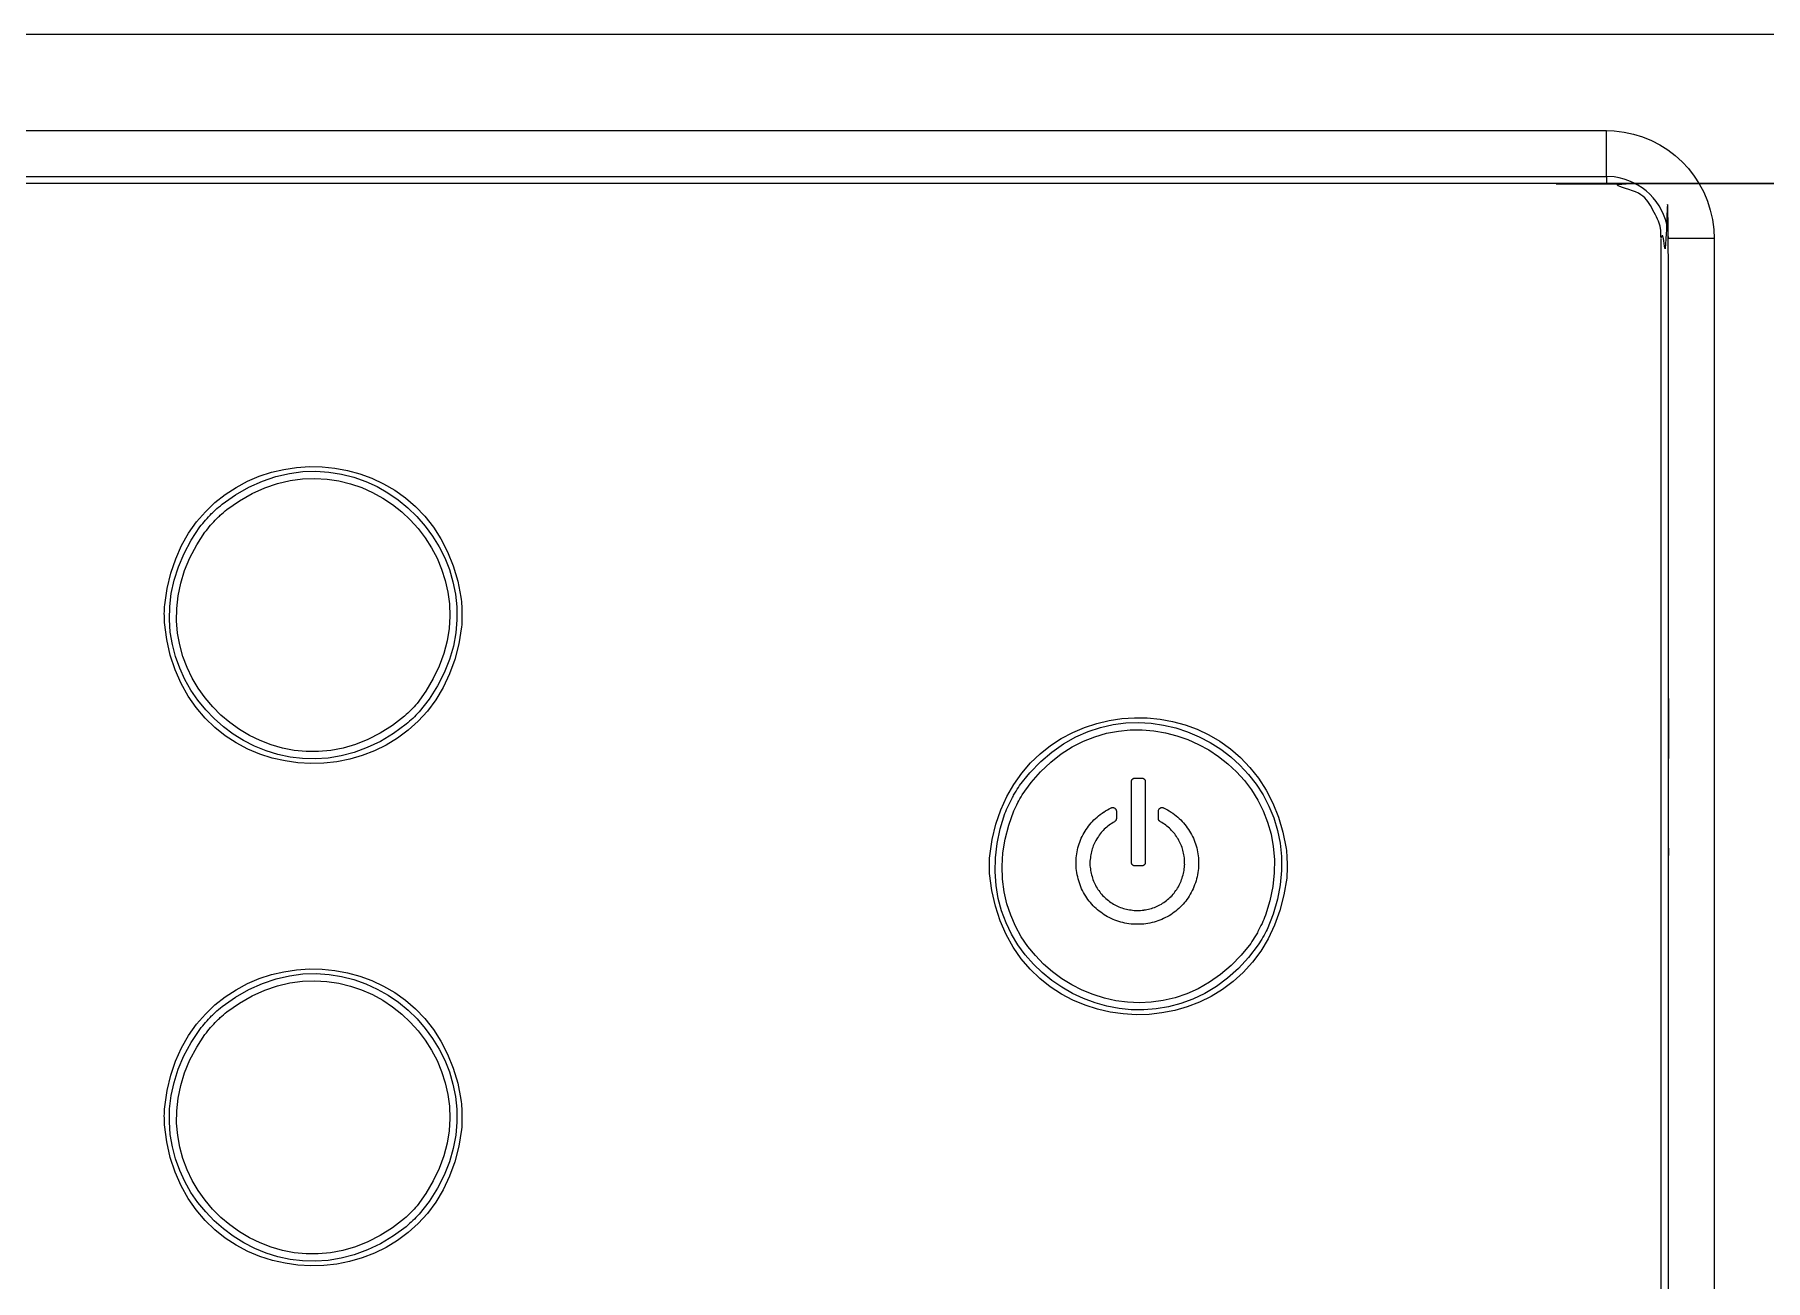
# Model space of a CAD drawing. Header units: millimetres. Extents: x -12727 to 3737, y -1743 to 2772.
# Drawn here: x 517.41 to 565.65, y 822.24 to 856.96 of the extents above; entities that cross this region are included whole.
import ezdxf

# ---------------------------------------------------------------- set-up
doc = ezdxf.new("R2010")
doc.units = ezdxf.units.MM
doc.layers.get('0').update_dxf_attribs({"lineweight": 5})
doc.layers.add('-0', color=7, linetype='Continuous', lineweight=5)

# ---------------------------------------------------------------- blocks, each defined once
blk = doc.blocks.new('ЦМО ГКО-О-2')
at = {"layer": '-0', "color": 253, "lineweight": 15}
blk.add_line((482.5, 0), (0, 0), dxfattribs=at)
blk = doc.blocks.new('SENHEIZERew_300_G4-Base')
at = {"layer": '-0', "color": 253, "lineweight": 15, "transparency": 33554687}
for points in [[(2.300483098449774, -1.071851175627273), (2.085194211612759, -1.065192756447573, -0.3692694504821999), (-0.6913665866658221, 1.6758564728691), (-0.7017241276133035, 1.92665692866882), (-0.701804142796064, 36.92579132148779), (-0.691446601849492, 37.14108020832481, -0.3694719067729225), (2.04960262746728, 39.91764100660339), (2.300403083267028, 39.92799854755089), (208.4007472216822, 39.92814629567607), (208.616036108519, 39.92074805214122, -0.3689115042471821), (211.3888977850308, 37.17673952541281), (211.3992553259783, 36.92593906961304), (211.3991809100521, 1.926582512742641), (211.3925224908628, 1.711293625906421, -0.3688088668879619), (208.6514732615557, -1.061568050606013), (208.400672805756, -1.071925591553509), (2.300327944856136, -1.071626482879367), (2.053152285207773, -1.061047861607506), (1.898528995349295, -1.046991198890282, -0.2778401878011816), (-0.5147780454144595, 0.8891291339326699), (-0.5924596025205773, 1.125872927018008), (-0.5850613589866498, 1.125872927018008)], [(211.3988879424982, 36.92593906961304), (210.1256502303112, 36.92593906961304), (210.1078944458298, 37.17673952541281, 0.3372872924976322), (208.611969603272, 38.63715279900782), (208.400672805756, 38.6509164941682), (208.400672805756, 39.92785332812207)], [(2.300403083267028, -1.07155820807327), (2.300481563169754, 0.201386536559653), (2.088891798100477, 0.2154431992797186, -0.3377878192815485), (0.5929669555419537, 1.679555594635985), (0.575211171060559, 1.92665692866882), (0.5751326911578332, 36.92564610205903), (0.5891893538722712, 37.14093498889594, -0.3369409918664591), (2.04960262746728, 38.63316070968682), (2.300403083267028, 38.6509164941682), (208.400672805756, 38.65085002557396), (208.400672805756, 38.45331692321838)]]:
    blk.add_lwpolyline(points, format="xyb", dxfattribs=at)
for points in [[(210.1255837617169, 1.92665692866882), (209.9280506593614, 1.92665692866882), (209.9280506593614, 36.92552687474063)], [(195.1607790673989, 21.79868946585628), (195.1644781891659, 21.80904700680378)], [(195.1607790673989, 21.79160008454022), (195.1607790673989, 21.79899832807416)], [(195.1607790673989, 21.78116921139372), (195.1607790673989, 21.79152675234116)], [(195.1607790673989, 19.53749291309521), (195.1607790673989, 21.78138017693192)], [(195.1643914909995, 21.81643549679399), (195.1680906127664, 21.82309391597454)], [(195.1643914909995, 21.80934611547792), (195.1643914909995, 21.81674435901186)], [(195.167868448715, 21.82347972281502), (195.171567570482, 21.83087796634896)], [(195.171503449963, 21.83047879354109), (195.17520257173, 21.83787703707503)], [(195.174912674736, 21.83761333015212), (195.178611796503, 21.84427174933273)], [(195.1785250983366, 21.84465755617316), (195.1822242201035, 21.8520557997071)], [(195.1820020560521, 21.85174693748928), (195.1894002995861, 21.85544605925617)], [(195.1890462820731, 21.8552238952048), (195.1964445256071, 21.86188231438535)], [(195.1961356633893, 21.8622681212259), (195.1998347851562, 21.86596724299284)], [(195.1995448881623, 21.86569992364645), (195.2069431316962, 21.86939904541339)], [(195.2067923130109, 21.86935750254202), (195.2141905565448, 21.8730566243089)], [(195.2136784954994, 21.87274414966748), (195.2210767390333, 21.87644327143437)], [(195.220790454463, 21.87635657326797), (195.2281886979969, 21.88005569503491)], [(195.2277895251891, 21.87978837568852), (195.2381470661365, 21.87978837568852)], [(195.2384461748106, 21.87978837568852), (195.2451045939912, 21.88348749745541)], [(195.2454904008317, 21.88349110987912), (195.2528886443656, 21.88349110987912)], [(195.2525797821478, 21.88349110987912), (195.2629373230952, 21.88349110987912)], [(195.2631009658843, 21.88349110987912), (195.4428782837585, 21.88349110987912)], [(195.4430899717815, 21.88349110987912), (195.4504882153154, 21.88349110987912)], [(195.4500438872125, 21.88349110987912), (195.46040142816, 21.88349110987912)], [(195.4607005368342, 21.88349110987912), (195.4673589560147, 21.87979198811217)], [(195.4677447628553, 21.87978837568852), (195.4751430063891, 21.87978837568852)], [(195.4747438335813, 21.87978837568852), (195.4821420771152, 21.87608925392158)], [(195.4819235254874, 21.87635657326797), (195.4893217690213, 21.87265745150103)], [(195.4889677515084, 21.87274414966748), (195.4963659950423, 21.86904502790054)], [(195.495989399882, 21.86935750254202), (195.5026478190625, 21.86565838077507)], [(195.5031013588456, 21.86569992364645), (195.5104996023795, 21.8620008018795)], [(195.5101230072191, 21.8622681212259), (195.5138221289861, 21.85486987769195)], [(195.5135999649347, 21.8552238952048), (195.5209982084685, 21.85152477343786)], [(195.5206216133082, 21.85174693748928), (195.5243207350752, 21.84434869395534)], [(195.5242566145562, 21.84465755617316), (195.5316548580901, 21.83725931263922)], [(195.5313685735198, 21.83761333015212), (195.5350676952868, 21.83021508661818)], [(195.5347552206454, 21.83047879354109), (195.5384543424123, 21.82308055000715)], [(195.5382321783608, 21.82347972281502), (195.5419313001278, 21.81608147928108)], [(195.5417994466664, 21.81643549679399), (195.5417994466664, 21.80903725326004)], [(195.5417994466664, 21.80934611547792), (195.5454985684333, 21.79898857453043)], [(195.5454118702669, 21.79868946585628), (195.5454118702669, 21.79129122232234)], [(195.5454118702669, 21.79160008454022), (195.5454118702669, 21.78124254359273)], [(195.5454118702669, 21.78116921139372), (195.5454118702669, 19.53728194755695)], [(194.1131084902984, 20.71911667283342), (194.1552784784417, 20.75758753920979)], [(194.1553512687773, 20.75804053712926), (194.2012203786875, 20.79651140350569)], [(194.2013645143892, 20.79682893554013), (194.2435345025325, 20.83529980191656)], [(194.2435395599256, 20.83561733395101), (194.2894086698358, 20.87112890291388)], [(194.2895528055375, 20.8709287746463), (194.3391210372148, 20.90644034360912)], [(194.3388172323899, 20.90624021534165), (194.3846863423002, 20.93805266253747)], [(194.3847853227069, 20.93789407714149), (194.4380526761511, 20.96970652433731)], [(194.4376621731598, 20.96981887071126), (194.4872304048371, 20.9979321961402)], [(194.4871072211923, 20.99781515361548), (194.5403745746365, 21.02592847904435)], [(194.5399840716453, 21.02608236828979), (194.5932514250895, 21.05419569371867)], [(194.5928157668033, 21.05434958296405), (194.6031733077507, 21.05804870473094)], [(194.6033821058348, 21.05796200656454), (194.6137396467823, 21.06166112833142)], [(194.6140387554564, 21.06148411957508), (194.6243962964039, 21.06518324134203)], [(194.624559939193, 21.06487076670055), (194.6319581827269, 21.06487076670055)], [(194.6316493205091, 21.06487076670055), (194.6420068614566, 21.06487076670055)], [(194.6423059701307, 21.06487076670055), (194.6526635110782, 21.06487076670055)], [(194.6528271538673, 21.06487076670055), (194.6631846948148, 21.06117164493367)], [(194.6634612258414, 21.06148411957508), (194.6701196450219, 21.05778499780814)], [(194.6704151412725, 21.05796200656454), (194.6807726822199, 21.05426288479759)], [(194.6810717908941, 21.05434958296405), (194.6914293318416, 21.04695133943011)], [(194.6915703969831, 21.0473053569429), (194.698968640517, 21.03990711340896)], [(194.6986146230042, 21.04021597562689), (194.7089721639517, 21.03281773209295)], [(194.7093390055683, 21.03321690490083), (194.7167372491022, 21.02581866136688)], [(194.7163606539419, 21.02608236828979), (194.7237588974758, 21.01868412475585)], [(194.7234500352579, 21.01903814226864), (194.7271491570249, 21.0116398987347)], [(194.7268818376785, 21.01194876095258), (194.7342800812124, 21.00159122000508)], [(194.7338809084045, 21.00147273251099), (194.7375800301715, 20.99407448897705)], [(194.7410606003106, 20.74738388750768), (194.7373614785437, 20.73998564397374)], [(194.7375836425951, 20.99442850648995), (194.7375836425951, 20.98407096554251)], [(194.7375836425951, 20.9837267015734), (194.741282764362, 20.97336916062591)], [(194.7410606003106, 20.97325067313182), (194.7410606003106, 20.96289313218432)], [(194.7410606003106, 20.96277464469017), (194.7410606003106, 20.75784329880071)], [(194.7410606003106, 20.75804053712926), (194.7410606003106, 20.75064229359532)], [(194.7410606003106, 20.75104146640319), (194.7410606003106, 20.74734234463631)], [(195.9123663751398, 20.74038481678173), (195.9086672533728, 20.74778306031561)], [(195.9087313738917, 20.97325067313182), (195.9124304956587, 20.98360821407931)], [(195.9087313738917, 20.96277464469017), (195.9087313738917, 20.97313218563767)], [(195.9087313738917, 20.75804053712926), (195.9087313738917, 20.96297188301872)], [(195.9087313738917, 20.75104146640319), (195.9087313738917, 20.7576998855838)], [(195.9087313738917, 20.74738388750768), (195.9087313738917, 20.75108300927457)], [(195.9123663751398, 20.99442850648995), (195.9160654969068, 21.00108692567051)], [(195.9123663751398, 20.9837267015734), (195.9123663751398, 20.9940842425209)], [(195.9157755999128, 21.00147273251099), (195.9231738434467, 21.01183027345849)], [(195.9228649812289, 21.01194876095258), (195.9265641029959, 21.01860718013313)], [(195.9262742060019, 21.01903814226864), (195.9336724495358, 21.02643638580258)], [(195.9333861649655, 21.02608236828979), (195.9407844084994, 21.03274078747035)], [(195.9404755462815, 21.03321690490083), (195.947133965462, 21.04061514843477)], [(195.9475197723026, 21.04021597562689), (195.9578773132501, 21.04687439480745)], [(195.9581538442767, 21.0473053569429), (195.9685113852242, 21.05396377612345)], [(195.9686524503658, 21.05434958296405), (195.9790099913133, 21.05804870473094)], [(195.9791736341024, 21.05796200656454), (195.9865718776363, 21.06166112833142)], [(195.986421058951, 21.06148411957508), (195.9967785998984, 21.06518324134203)], [(195.99691966504, 21.06487076670055), (196.0072772059875, 21.06487076670055)], [(196.0074408487766, 21.06487076670055), (196.0148390923105, 21.06487076670055)], [(196.0144624971502, 21.06487076670055), (196.0248200380977, 21.06487076670055)], [(196.0251868797143, 21.06487076670055), (196.0355444206618, 21.06117164493367)], [(196.0357080634509, 21.06148411957508), (196.0460656043984, 21.05778499780814)], [(196.0464098683675, 21.05796200656454), (196.056767409315, 21.05426288479759)], [(196.0568407415141, 21.05434958296405), (196.1101080949583, 21.02623625753512)], [(196.1097627472621, 21.02608236828979), (196.1630301007063, 20.99796904286092)], [(196.1627976412476, 20.99781515361548), (196.2123658729248, 20.96970182818654)], [(196.2120620681, 20.96981887071126), (196.2616302997773, 20.93800642351545)], [(196.2614845384849, 20.93789407714149), (196.3110527701622, 20.90608162994567)], [(196.3109747418125, 20.90624021534165), (196.3605429734897, 20.87072864637884)], [(196.3602391686648, 20.8709287746463), (196.4061082785751, 20.83541720568348)], [(196.4062072589818, 20.83561733395101), (196.4483772471251, 20.79640664322125)], [(196.4484274598131, 20.79682893554013), (196.4905974479564, 20.75835806916376)], [(196.4907605488821, 20.75804053712926), (196.5329305370253, 20.71956967075289)], [(193.7849875391314, 20.25717800491384), (193.8094017427933, 20.30970553400459)], [(193.8096423302051, 20.31000970007176), (193.8377556556341, 20.35957793174902)], [(193.8379095448794, 20.35927412692411), (193.8660228703083, 20.40514323683448)], [(193.8661541819062, 20.40528737253607), (193.897966629102, 20.45485560421332)], [(193.8978306213534, 20.45459695468361), (193.9296430685492, 20.50046606459392)], [(193.9297102596282, 20.50061020029551), (193.965221828591, 20.54647931020583)], [(193.9648410791435, 20.54639766943239), (194.0003526481063, 20.58856765757565)], [(194.0001525198389, 20.58879849144381), (194.0356640888016, 20.63466760135418)], [(194.0354188052392, 20.63458596058069), (194.0738896716156, 20.67675594872395)], [(194.0742072036501, 20.67698678259211), (194.1126780700264, 20.71915677073542)], [(194.2612855908632, 20.29230882442903), (194.2368713872013, 20.25679725546621)], [(194.285940381937, 20.32762026512438), (194.2615261782751, 20.29210869616156)], [(194.3142075966113, 20.36293170581968), (194.2860942711823, 20.32742013685686)], [(194.3423845006955, 20.39463072291448), (194.3142711752666, 20.36281827571867)], [(194.3741286730853, 20.42655551648437), (194.3423162258895, 20.39474306928855)], [(194.4023958877596, 20.4582093782841), (194.3742825623306, 20.42639693108828)], [(194.4340497495593, 20.48986324008388), (194.4022373023635, 20.45805079288806)], [(194.4693386126071, 20.51813045475814), (194.4338270436443, 20.49001712932926)], [(194.5012182508819, 20.54639766943239), (194.4694058036861, 20.51828434400346)], [(194.5363716480447, 20.57100730521108), (194.5008600790819, 20.54659310154921)], [(194.5716379334451, 20.59579756216982), (194.5361263644823, 20.57138335850794)], [(194.6104263318559, 20.62045235324354), (194.5719554654795, 20.59603814958166)], [(194.6457151949037, 20.64506198902222), (194.6102036259409, 20.62064778536035)], [(194.6844810156671, 20.66633013297053), (194.6460101492907, 20.64487522672215)], [(194.6880934392676, 20.66985224598096), (194.6843943175007, 20.66615312421408)], [(194.6952053982312, 20.6733292036966), (194.6878071546973, 20.66963008192965)], [(194.6986146230042, 20.67698678259211), (194.6949155012372, 20.67328766082522)], [(194.7022270466047, 20.68046374030763), (194.6985279248378, 20.67676461854074)], [(194.7057040043203, 20.68398585331812), (194.7020048825534, 20.68028673155118)], [(194.7093390055683, 20.6874628110337), (194.7056398838013, 20.68376368926675)], [(194.7127482303413, 20.69112038992927), (194.7090491085743, 20.68742126816232)], [(194.7163606539419, 20.69450703705473), (194.7126615321749, 20.69080791528779)], [(194.7198376116574, 20.70159641837085), (194.7161384898905, 20.69419817483691)], [(194.7234500352579, 20.70520884197134), (194.719750913491, 20.7015097202044)], [(194.7268818376785, 20.71202729151736), (194.7231827159115, 20.70462904798342)], [(194.730494261279, 20.71573002570796), (194.7267951395121, 20.71203090394101)], [(194.7338809084045, 20.71911667283342), (194.7301817866376, 20.71541755106648)], [(194.7338809084045, 20.72616089885457), (194.7338809084045, 20.71876265532063)], [(194.7375836425951, 20.72977332245506), (194.7338845208281, 20.72607420068812)], [(194.7375836425951, 20.74038481678173), (194.7375836425951, 20.73668569501478)], [(194.7375836425951, 20.73690785906609), (194.7375836425951, 20.72950961553215)], [(195.9157755999128, 20.72616089885457), (195.9120764781458, 20.72986002062146)], [(195.9123663751398, 20.73690785906609), (195.9123663751398, 20.74060698083304)], [(195.9123663751398, 20.72977332245506), (195.9123663751398, 20.737171565989)], [(195.9192525576283, 20.71573002570796), (195.9155534358614, 20.7194291474749)], [(195.9157755999128, 20.71911667283342), (195.9157755999128, 20.72577509201398)], [(195.9228649812289, 20.71202729151736), (195.9191658594619, 20.71572641328424)], [(195.9262742060019, 20.70520884197134), (195.9225750842349, 20.71186726115189)], [(195.9299092072499, 20.70159641837085), (195.926210085483, 20.70529554013774)], [(195.9333861649655, 20.69450703705473), (195.9296870431985, 20.70190528058868)], [(195.936998588566, 20.69112038992927), (195.933299466799, 20.69481951169615)], [(195.9404755462815, 20.6874628110337), (195.9367764245146, 20.69116193280064)], [(195.9440428145871, 20.68398585331812), (195.9403436928201, 20.68768497508501)], [(195.9475197723026, 20.68046374030763), (195.9438206505356, 20.68416286207457)], [(195.9510418853131, 20.67698678259211), (195.9473427635461, 20.68068590435905)], [(195.9545188430287, 20.6733292036966), (195.9508197212617, 20.67702832546348)], [(195.9616308019922, 20.66985224598096), (195.9542325584583, 20.6735513677479)], [(195.9651754926503, 20.66633013297053), (195.9614763708833, 20.67002925473741)], [(196.0039638910611, 20.64506198902222), (195.9654930246847, 20.6665168952706)], [(196.0392301764614, 20.62045235324354), (196.0037186074986, 20.64486655690541)], [(196.0780863078148, 20.59579756216982), (196.0396154414384, 20.6202117658317)], [(196.1133751708626, 20.57100730521108), (196.0778636018998, 20.59542150887296)], [(196.1486640339104, 20.54639766943239), (196.1131524649477, 20.57081187309427)], [(196.1803404733577, 20.51813045475814), (196.1485280261619, 20.54624378018701)], [(196.215697069348, 20.48986324008388), (196.1801855003852, 20.51797656551281)], [(196.2473509311478, 20.4582093782841), (196.215538483952, 20.49002182547991)], [(196.2756181458221, 20.42655551648437), (196.2475048203932, 20.45836796368019)], [(196.3072720076219, 20.39463072291448), (196.275459560426, 20.4264431701103)], [(196.3356295328861, 20.36293170581968), (196.3075162074572, 20.39474415301549)], [(196.3638741699129, 20.32762026512438), (196.335760844484, 20.36313183408726)], [(196.3884386503966, 20.29230882442903), (196.3640244467347, 20.3278203933919)], [(196.4132289073553, 20.25717800491384), (196.3888147036934, 20.29268957387666)], [(196.5331387932459, 20.71911667283342), (196.5716096596223, 20.67694668469011)], [(196.5719271916568, 20.67698678259211), (196.6103980580332, 20.63481679444885)], [(196.6106704347726, 20.63458596058069), (196.649141301149, 20.58871685067038)], [(196.6495942990685, 20.58879849144381), (196.6851058680313, 20.54662850330055)], [(196.6847251185838, 20.54639766943239), (196.7165375657796, 20.50052855952208)], [(196.7166273345061, 20.50061020029551), (196.7484397817019, 20.4547410903852)], [(196.7483037739534, 20.45459695468361), (196.7801162211492, 20.40502872300635)], [(196.7800931016382, 20.40528737253607), (196.808206427067, 20.35941826262575)], [(196.8082248504274, 20.35927412692411), (196.8363381758563, 20.30970589524691)], [(196.8364920651017, 20.31000970007176), (196.8609062687636, 20.25674234662762)], [(193.6332657479085, 19.7738808824559), (193.643623288856, 19.83010753331371)], [(193.6439223975301, 19.8301895353294), (193.6542799384776, 19.88641618618715)], [(193.6544210036192, 19.88663365408786), (193.6684776663337, 19.93916118317861)], [(193.6685546109563, 19.93951050454086), (193.6826112736708, 19.99573715539867)], [(193.682665640646, 19.99604493388932), (193.7004214251274, 20.04857246298013)], [(193.7002762056986, 20.04892178434238), (193.7180319901801, 20.10144931343314)], [(193.7179770813413, 20.10184379009036), (193.7394319875896, 20.15437131918117)], [(193.7392000699945, 20.15485610642827), (193.7606549762428, 20.20738363551908)], [(193.7603779033527, 20.20768780158625), (193.7847921070147, 20.2572560332635)], [(194.0354188052392, 19.787924179203), (194.0250612642917, 19.74575419105969)], [(194.0425307642028, 19.8301895353294), (194.0351325206689, 19.78801954718608)], [(194.0566643715399, 19.8725000467507), (194.0426077088254, 19.83033005860739)], [(194.067162977629, 19.91146906634162), (194.0568054366815, 19.87225837561186)], [(194.0812288520236, 19.95364411187796), (194.0671721893091, 19.91147412373471)], [(194.0954301923032, 19.99256797617386), (194.0813735295887, 19.95409710979749)], [(194.1131084902984, 20.03131121928965), (194.0953527058169, 19.99210052855989)], [(194.1307190553511, 20.07371204130112), (194.1129632708696, 20.03154205315781)], [(194.1484876639362, 20.10888801611139), (194.1307318794548, 20.07337644714858)], [(194.1693945655244, 20.14776672511232), (194.147939659276, 20.10929585873595)], [(194.1906401318251, 20.18655512352308), (194.1691852255768, 20.14808425714671)], [(194.2118856981258, 20.22182140892346), (194.1904307918775, 20.18630983996064)], [(194.2366759550845, 20.25717800491384), (194.2122617514226, 20.22166643595097)], [(196.4378611207815, 20.22182140892346), (196.4134469171196, 20.25733297788634)], [(196.4590841094347, 20.18655512352308), (196.4376292031864, 20.2220666924859)], [(196.4802619427929, 20.14776672511232), (196.4588070365446, 20.18623759148869)], [(196.5014849314462, 20.10888801611139), (196.4800300251978, 20.14735888248777)], [(196.5190051859088, 20.07371204130112), (196.5012494014274, 20.10922361026394)], [(196.5366157509615, 20.03131121928965), (196.51885996648, 20.07348120743296)], [(196.5543166266041, 19.99256797617386), (196.5365608421227, 20.03103884255023)], [(196.5684502339412, 19.95364411187796), (196.5543935712268, 19.99211497825439)], [(196.5825838412784, 19.91146906634162), (196.5685271785639, 19.95363905448494)], [(196.59315018031, 19.8725000467507), (196.5827926393625, 19.91097091312707)], [(196.6037165193416, 19.8301895353294), (196.5933589783941, 19.87235952347265)], [(196.6143054360207, 19.787924179203), (196.6039478950732, 19.83009416734632)], [(196.6213270843942, 19.74552335719164), (196.6139288408604, 19.78769334533496)], [(196.8611017008804, 20.25717800491384), (196.8855159045423, 20.20760977323658)], [(196.8858919578391, 20.20768780158625), (196.9073468640875, 20.1544204481421)], [(196.9071149464924, 20.15485610642827), (196.9285698527407, 20.10158875298413)], [(196.9282927798506, 20.10184379009036), (196.946048564332, 20.04857643664621)], [(196.9459033449032, 20.04892178434238), (196.9636591293846, 19.99565443089824)], [(196.9634235993658, 19.99604493388932), (196.9774802620803, 19.93981828303157)], [(196.977557206703, 19.93951050454086), (196.9916138694174, 19.88624315109672)], [(196.9916908140401, 19.88663365408786), (197.0020483549876, 19.83040700323005)], [(197.0023474636617, 19.8301895353294), (197.0127050046092, 19.77396288447159)], [(193.6226768312294, 19.36816055681965), (193.6152785876955, 19.42438720767746)], [(193.6156551828558, 19.60089094728477), (193.6193543046228, 19.65711759814258)], [(193.6156551828558, 19.54092471551576), (193.6156551828558, 19.60085048814045)], [(193.6156551828558, 19.48443544146221), (193.6156551828558, 19.54066209232002)], [(193.6156551828558, 19.42442405439817), (193.6156551828558, 19.48434982702287)], [(193.6192676064564, 19.65733506604334), (193.6266658499903, 19.71356171690115)], [(193.629788790193, 19.30805885916561), (193.6223905466591, 19.36798463179036)], [(193.626153788945, 19.7138694953918), (193.6335520324789, 19.77379526801656)], [(193.6368781715091, 19.25170505099709), (193.6294799279752, 19.3079317018549)], [(194.0071515905649, 19.61863697822247), (194.0034524687979, 19.57276786831216)], [(194.0037649434394, 19.57262373261051), (194.0037649434394, 19.53045374446725)], [(194.0037649434394, 19.53040353177914), (194.0037649434394, 19.48823354363583)], [(194.0037649434394, 19.48809302035778), (194.0037649434394, 19.44222391044747)], [(194.0037649434394, 19.44221524063084), (194.0074640652064, 19.40004525248753)], [(194.014286127176, 19.66081202375887), (194.0068878836421, 19.61864203561555)], [(194.0071515905649, 19.3998595739144), (194.0145498340988, 19.35768958577114)], [(194.0178985507765, 19.70321284577022), (194.0141994290096, 19.66104285762691)], [(194.014286127176, 19.35750390719801), (194.017985248943, 19.3116347972877)], [(194.0249201991501, 19.74552335719164), (194.0175219556162, 19.70335336904833)], [(194.0178985507765, 19.31171643806118), (194.028256091724, 19.26954644991787)], [(195.1643914909995, 19.51270265613647), (195.1606923692325, 19.51936107531702)], [(195.1607790673989, 19.53040353177914), (195.1607790673989, 19.53780177531308)], [(195.1607790673989, 19.51974688215751), (195.1607790673989, 19.530104423105)], [(195.167868448715, 19.49509209108385), (195.164169326948, 19.50249033461779)], [(195.1643914909995, 19.50218147239985), (195.1643914909995, 19.51253901334735)], [(195.171503449963, 19.48809302035778), (195.1678043281961, 19.49475143953833)], [(195.174912674736, 19.48095848374675), (195.1712135529691, 19.4876169029273)], [(195.1785250983366, 19.47395941302068), (195.1748259765696, 19.48135765655462)], [(195.1820020560521, 19.47048245530505), (195.1783029342852, 19.47418157707199)], [(195.1890462820731, 19.46343822928401), (195.1816480385393, 19.47009664846462)], [(195.1961356633893, 19.45982580568352), (195.1887374198554, 19.46352492745046)], [(195.1995448881623, 19.45269126907237), (195.1958457663953, 19.45934968825293)], [(195.2067923130109, 19.44930462194691), (195.199394069477, 19.45300374371385)], [(195.2136784954994, 19.44569219834631), (195.2062802519655, 19.44939132011325)], [(195.220790454463, 19.44221524063084), (195.213392210929, 19.44591436239773)], [(195.2277895251891, 19.44221524063084), (195.2203912816551, 19.44221524063084)], [(195.2384461748106, 19.43860281703036), (195.2280886338632, 19.44230193879724)], [(195.2454904008317, 19.43860281703036), (195.2380921572978, 19.43860281703036)], [(195.2525797821478, 19.43517101460981), (195.2451815386139, 19.43887013637669)], [(195.2631009658843, 19.43517101460981), (195.2527434249369, 19.43517101460981)], [(195.4430899717815, 19.43517101460981), (195.2633126539073, 19.43517101460981)], [(195.4500438872125, 19.43517101460981), (195.4426456436786, 19.43517101460981)], [(195.4607005368342, 19.43860281703036), (195.4503429958867, 19.43490369526342)], [(195.4677447628553, 19.43860281703036), (195.4603465193214, 19.43860281703036)], [(195.4747438335813, 19.44221524063084), (195.4673455900474, 19.4385161188639)], [(195.4819235254874, 19.44221524063084), (195.4745252819535, 19.44221524063084)], [(195.4889677515084, 19.44569219834631), (195.4815695079745, 19.44199307657942)], [(195.495989399882, 19.44930462194691), (195.4885911563481, 19.44560550017997)], [(195.5031013588456, 19.45269126907237), (195.4957031153117, 19.44899214730549)], [(195.5101230072191, 19.45982580568352), (195.5027247636853, 19.45242756214958)], [(195.5135999649347, 19.46343822928401), (195.5099008431677, 19.45973910751712)], [(195.5206216133082, 19.47048245530505), (195.5132233697743, 19.4630842117711)], [(195.5242566145562, 19.47395941302068), (195.5205574927893, 19.47026029125374)], [(195.5313685735198, 19.48095848374675), (195.523970329986, 19.47356024021281)], [(195.5347552206454, 19.48809302035778), (195.5310560988784, 19.48069477682384)], [(195.5382321783608, 19.49509209108385), (195.5345330565939, 19.48769384754991)], [(195.5417994466664, 19.50218147239985), (195.5381003248994, 19.49478322886591)], [(195.5454118702669, 19.51974688215751), (195.5417127484999, 19.51234863862356)], [(195.5417994466664, 19.51270265613647), (195.5417994466664, 19.50234511518897)], [(195.5454118702669, 19.53749291309521), (195.5454118702669, 19.53009466956127)], [(195.5454118702669, 19.53040353177914), (195.5454118702669, 19.52004599083165)], [(196.6178501266787, 19.26931561604971), (196.6252483702126, 19.31148560419302)], [(196.6284390433578, 19.70321284577022), (196.6210407998239, 19.74538283391348)], [(196.6248040421098, 19.31171643806118), (196.6322022856436, 19.3575855479715)], [(196.6354606917313, 19.66081202375887), (196.6280624481975, 19.70298201190212)], [(196.6318482681308, 19.35750390719801), (196.6355473898978, 19.39967389534132)], [(196.6388699165043, 19.61863697822247), (196.6351707947374, 19.66080696636578)], [(196.6354606917313, 19.3998595739144), (196.6391598134983, 19.44202956205771)], [(196.6425049177524, 19.57262373261051), (196.6388057959854, 19.61849284252088)], [(196.6388699165043, 19.44221524063084), (196.6425690382713, 19.48808435054116)], [(196.6425049177524, 19.53040353177914), (196.6425049177524, 19.5725735199224)], [(196.6425049177524, 19.48809302035778), (196.6425049177524, 19.53026300850109)], [(197.0199580287144, 19.30805885916561), (197.0125597851805, 19.2518322083078)], [(197.0129138026933, 19.7738808824559), (197.0195722218738, 19.7139551098312)], [(197.0269796770879, 19.36816055681965), (197.019581433554, 19.30823478419489)], [(197.0199580287144, 19.7138694953918), (197.0273562722483, 19.657642844534)], [(197.030614678336, 19.42442405439817), (197.026915556569, 19.36819740354036)], [(197.0269796770879, 19.65733506604334), (197.0306787988549, 19.60110841518554)], [(197.030614678336, 19.60089094728477), (197.030614678336, 19.54096517466007)], [(197.030614678336, 19.54092471551576), (197.030614678336, 19.48469806465795)], [(197.030614678336, 19.48443544146221), (197.030614678336, 19.42450966883752)], [(193.6473993552457, 19.19178397452305), (193.6370418142982, 19.25170974714774)], [(193.6615329625828, 19.13524954517453), (193.6474762998683, 19.19147619603234)], [(193.6755762593299, 19.07532846870049), (193.6615195966154, 19.13525424132524)], [(193.689709866667, 19.01879403935203), (193.6756532039526, 19.07502069020978)], [(193.7074558976047, 18.96230476529848), (193.6897001131233, 19.01853141615629)], [(193.7284756874304, 18.90599611242493), (193.7070207811821, 18.96222276328274)], [(193.7497212537311, 18.85316441726695), (193.7282663474828, 18.90569194635771)], [(193.7708539317942, 18.80001663504396), (193.7493990255459, 18.85254416413471)], [(194.0283971568657, 19.26931561604971), (194.0357954003995, 19.2271456279064)], [(194.0354188052392, 19.22691479403835), (194.0457763461866, 19.18474480589504)], [(194.0461657654508, 19.18464943791196), (194.0602224281653, 19.13878032800164)], [(194.0602993727879, 19.13872650289005), (194.0706569137354, 19.09655651474674)], [(194.070797978877, 19.09650630205874), (194.0848546415914, 19.05433631391543)], [(194.0849090085666, 19.05415063534235), (194.1026647930481, 19.01198064719904)], [(194.1024518406768, 19.01179496862596), (194.1202076251582, 18.97332410224953)], [(194.120220449262, 18.97300657021509), (194.1379762337434, 18.93453570383872)], [(194.1377407037246, 18.93421817180422), (194.155496488206, 18.89500748107446)], [(194.1553512687773, 18.89533946280341), (194.1768061750256, 18.85612877207365)], [(194.1765742574305, 18.85655106439253), (194.2009884610924, 18.81808019801616)], [(194.2013645143892, 18.81780782127663), (194.2228194206376, 18.78229625231376)], [(196.4201828227864, 18.78249638058134), (196.4445970264483, 18.81800794954421)], [(196.4449505020976, 18.81780782127663), (196.466405408346, 18.856278687653)], [(196.4661283354558, 18.85655106439253), (196.4875832417042, 18.89502193076891)], [(196.4873513241091, 18.89533946280341), (196.5088062303574, 18.93381032917978)], [(196.5083711139347, 18.93421817180422), (196.5261268984161, 18.97268903818059)], [(196.5261171448724, 18.97300657021509), (196.5438729293538, 19.01147743659146)], [(196.5436599769825, 19.01179496862596), (196.5577166396969, 19.05396495676922)], [(196.5577935843197, 19.05415063534235), (196.5718502470341, 19.09632062348567)], [(196.5719271916568, 19.09650630205874), (196.5859838543712, 19.13867629020206)], [(196.5860607989939, 19.13872650289005), (196.5964183399414, 19.18459561280036)], [(196.5965368274355, 19.18464943791196), (196.606894368383, 19.22681942605527)], [(196.6071934770571, 19.22691479403835), (196.6175510180046, 19.26908478218166)], [(196.9000255651762, 18.85316441726695), (196.8785706589279, 18.79989706382281)], [(196.9212485538295, 18.90599611242493), (196.8997936475811, 18.85272875898073)], [(196.9424263871877, 18.96230476529848), (196.9209714809393, 18.90607811444067)], [(196.9600369522403, 19.01879403935203), (196.9422811677589, 18.96256738849422)], [(196.9740802489874, 19.07532846870049), (196.960023586273, 19.01910181784268)], [(196.9883041669146, 19.13524954517453), (196.9742475042002, 19.07532377254984)], [(197.0023474636617, 19.19178397452305), (196.9882908009473, 19.13555732366524)], [(197.0129138026933, 19.25170505099709), (197.0025562617458, 19.19177927837239)], [(193.795644188753, 18.74723009518101), (193.7712299850911, 18.79975762427182)], [(193.8237759375423, 18.6976947365585), (193.7956626121133, 18.74726296823576)], [(193.8519528416265, 18.64490819669561), (193.8238395161976, 18.69743572578642)], [(193.8839227904913, 18.59541799336813), (193.8521103432955, 18.64498622504539)], [(193.9155766522911, 18.54958536893616), (193.8837642050953, 18.59545447884648)], [(193.9472305140908, 18.50032094208382), (193.915418066895, 18.54988917376107)], [(193.9826096877287, 18.45430769647186), (193.9470981187659, 18.50017680638217)], [(194.0178985507765, 18.41213265093552), (193.9823869818138, 18.45430263907883)], [(194.0530293702918, 18.36977698421913), (194.0175178013291, 18.41194697236239)], [(194.0919532345877, 18.32737616220766), (194.0534823682113, 18.36954615035097)], [(194.2225423477474, 18.78249638058134), (194.2469565514094, 18.74698481161852)], [(194.2471519835261, 18.74723009518101), (194.275265308955, 18.71171852621819)], [(194.2753514652579, 18.71187349919069), (194.2997656689198, 18.67636193022787)], [(194.3000739892741, 18.67669752438042), (194.328187314703, 18.6448850771846)], [(194.3282508933583, 18.64490819669561), (194.3563642187872, 18.61309574949979)], [(194.3565181080326, 18.61316402430577), (194.3883305552284, 18.58135157710996)], [(194.3882622804224, 18.58146500721097), (194.4163756058513, 18.55335168178209)], [(194.4164391845066, 18.55324294783173), (194.4482516317025, 18.5251296224028)], [(194.4481833568964, 18.52497573315748), (194.4836949258592, 18.49686240772854)], [(194.4834496422968, 18.49670851848322), (194.5152620894926, 18.46859519305434)], [(194.5151938146865, 18.46853161439901), (194.5507053836493, 18.44411741073714)], [(194.5505052553819, 18.44383166803027), (194.5860168243447, 18.41941746436839)], [(194.5857715407822, 18.41904141107153), (194.621283109745, 18.39462720740966)], [(194.62115071442, 18.39438661999782), (194.6566622833828, 18.37293171374944)], [(194.6563041115828, 18.37320878663957), (194.6947749779592, 18.35175388039119)], [(194.6952053982312, 18.35198579798646), (194.7336762646076, 18.33423001350502)], [(194.7338809084045, 18.33446554352372), (194.7723517747809, 18.3130106372754)], [(195.876987201502, 18.31333286546055), (195.9154580678784, 18.33478777170887)], [(195.9157755999128, 18.33446554352372), (195.9542464662892, 18.35222132800516)], [(195.9545188430287, 18.35198579798646), (195.992989709405, 18.37344070423478)], [(195.9933072414395, 18.37320878663957), (196.0288188104023, 18.39466369288789)], [(196.0286638374298, 18.39438661999782), (196.0641754063926, 18.41880082365969)], [(196.0639527004777, 18.41904141107153), (196.0994642694404, 18.44345561473341)], [(196.0992415635255, 18.44383166803027), (196.1347531324883, 18.46824587169215)], [(196.1345981595158, 18.46853161439901), (196.1664106067117, 18.49664493982789)], [(196.1662745989631, 18.49670851848322), (196.1980870461589, 18.52482184391215)], [(196.1979510384104, 18.52497573315748), (196.2297634856062, 18.55308905858635)], [(196.2298306766851, 18.55324294783173), (196.261643123881, 18.58135627326061)], [(196.2614845384849, 18.58146500721097), (196.2895978639139, 18.61327745440678)], [(196.2897517531592, 18.61316402430577), (196.3178650785881, 18.64497647150159)], [(196.3180189678334, 18.64490819669561), (196.3461322932624, 18.67672064389143)], [(196.3461055613277, 18.67669752438042), (196.3705197649896, 18.71220909334323)], [(196.3708958182864, 18.71187349919069), (196.3953100219484, 18.74738506815356)], [(196.3955506093602, 18.74723009518101), (196.4199648130221, 18.78274166414388)], [(196.5965368274355, 18.36977698421913), (196.5580659610591, 18.32760699607582)], [(196.6354606917313, 18.41213265093552), (196.596989825355, 18.3699626627922)], [(196.6708172877217, 18.45430769647186), (196.6353057187589, 18.41213770832854)], [(196.702493727169, 18.50032094208382), (196.6706812799732, 18.4544518321735)], [(196.7377825902168, 18.54958536893616), (196.702271021254, 18.50001713725891)], [(196.7695267626066, 18.59541799336813), (196.7377143154108, 18.54954888345782)], [(196.7977036666908, 18.64490819669561), (196.769590341262, 18.59533996501835)], [(196.8259708813651, 18.6976947365585), (196.7978575559362, 18.64442738311436)], [(196.8542380960394, 18.74723009518101), (196.8261247706105, 18.69766186350381)], [(196.8788703094656, 18.80001663504396), (196.8544561058036, 18.74674928159976)], [(194.1307190553511, 18.2885877637969), (194.0922481889747, 18.32705863017327)], [(194.1730972997149, 18.24966389950094), (194.1309273115716, 18.28813476587732)], [(194.2152723452513, 18.21101096697515), (194.173102357108, 18.24948183335152)], [(194.2576731672627, 18.17560921568986), (194.2155031791194, 18.21112078465268)], [(194.3034606363996, 18.14395535389002), (194.2575915264893, 18.17576780108584)], [(194.3494738820115, 18.1086890684897), (194.3036047721013, 18.14420063745257)], [(194.3952839287959, 18.07694489609986), (194.3494148188857, 18.10875734329568)], [(194.4411391308754, 18.0486776814256), (194.3952700209651, 18.07679100685453)], [(194.4905841789079, 18.02045562204637), (194.4410159472306, 18.04856894747525)], [(194.5399840716453, 17.99580083097271), (194.490415839968, 18.02021503463459)], [(194.5928157668033, 17.97123635048894), (194.539548413359, 17.99565055415087)], [(194.6457151949037, 17.9463557829402), (194.5924478414595, 17.97076998660208)], [(194.6986146230042, 17.92517794958206), (194.64534726956, 17.94663285583039)], [(194.7516495169897, 17.90404527151884), (194.6983821635455, 17.92550017776722)], [(194.8080259028057, 17.88643470646616), (194.7517992519479, 17.90419049094754)], [(194.7727370397579, 18.31333286546055), (194.8112079061343, 18.29927620274617)], [(194.8609253309062, 17.86891445200354), (194.807657977462, 17.88667023648497)], [(194.8116383264062, 18.29915410282848), (194.8501091927826, 18.28139831834704)], [(194.8503364142271, 18.28154353777575), (194.8925064023704, 18.26748687506137)], [(194.9174371826072, 17.85473568937135), (194.8612105317495, 17.86879235208579)], [(194.8927372362385, 18.26745508573367), (194.9349072243818, 18.25339842301929)], [(194.9738813013657, 17.8440338844548), (194.917654650508, 17.85439142540224)], [(194.9349800147174, 18.25332147839646), (194.9771500028606, 18.23926481568208)], [(194.9773131037862, 18.23918787105936), (195.0194830919295, 18.22883033011186)], [(195.0196913481502, 18.22875699791285), (195.0618613362935, 18.22135875437891)], [(195.062069592514, 18.22166761659673), (195.1042395806573, 18.21131007564929)], [(195.1044704145254, 18.21101096697515), (195.1466404026687, 18.20731184520821)], [(195.1467357706518, 18.20748885396455), (195.192604880562, 18.20009061043061)], [(195.1926587056737, 18.2003994726486), (195.234828693817, 18.19670035088166)], [(195.2349014841526, 18.19683220434297), (195.2807705940629, 18.19683220434297)], [(195.280846996822, 18.19683220434297), (195.3267161067323, 18.19313308257603)], [(195.3266344659589, 18.19340040192253), (195.3725035758692, 18.19709952368942)], [(195.3725122456859, 18.19683220434297), (195.4146822338292, 18.19683220434297)], [(195.4148227571072, 18.19683220434297), (195.4606918670175, 18.20053132610985)], [(195.4607005368342, 18.2003994726486), (195.5028705249775, 18.20705789182915)], [(195.5031013588456, 18.20748885396455), (195.5489704687558, 18.21118797573149)], [(195.5488888279825, 18.21101096697515), (195.5910588161258, 18.22136850792259)], [(195.5912896499939, 18.22166761659673), (195.6334596381372, 18.22906586013067)], [(195.6336001614152, 18.22875699791285), (195.6757701495585, 18.23911453886029)], [(195.6758429398941, 18.23918787105936), (195.7180129280374, 18.25324453377374)], [(195.7323547915951, 17.85473568937135), (195.6761281407374, 17.84437814842386)], [(195.718221184258, 18.25332147839646), (195.7566920506344, 18.2673781411109)], [(195.7887989103536, 17.86891445200354), (195.7325722594959, 17.85485778928916)], [(195.7569192720788, 18.26745508573367), (195.7990892602222, 18.28151174844811)], [(195.8451978738172, 17.88643470646616), (195.7889712229594, 17.86867892198472)], [(195.7993878270328, 18.28154353777575), (195.8378586934091, 18.29929932225718)], [(195.8380859148536, 18.29915410282848), (195.87655678123, 18.31321076554286)], [(195.8981650348601, 17.90404527151884), (195.8448976814159, 17.88628948703746)], [(195.9545188430287, 17.92517794958206), (195.8982921921709, 17.90372304333368)], [(196.0074408487766, 17.9463557829402), (195.9541734953324, 17.92490087669188)], [(196.0568407415141, 17.97123635048894), (196.0072725098369, 17.94682214682706)], [(196.1097627472621, 17.99580083097271), (196.0564953938178, 17.97138662731084)], [(196.1591626399995, 18.02045562204637), (196.1095944083223, 17.99604141838449)], [(196.2086528433269, 18.0486776814256), (196.1590846116497, 18.02056435599673)], [(196.2544628901114, 18.07694489609986), (196.2085937802011, 18.04883157067098)], [(196.3002503592483, 18.1086890684897), (196.2543812493381, 18.07687662129388)], [(196.3461055613277, 18.14395535389002), (196.3002364514174, 18.1084437849272)], [(196.3920736516446, 18.17560921568986), (196.3462045417344, 18.14379676849398)], [(196.434293852476, 18.21101096697515), (196.3921238643327, 18.17549939801228)], [(196.4766269415449, 18.24966389950094), (196.4344569534017, 18.21119303312452)], [(196.5190051859088, 18.2885877637969), (196.4768351977655, 18.25011689742047)], [(196.5577935843197, 18.32737616220766), (196.5193227179432, 18.28890529583128)], [(195.0304157307143, 17.83351270071813), (194.9741890798565, 17.84387024166563)], [(195.0903368071883, 17.82285605109661), (195.0304110345635, 17.8332135920441)], [(195.1467357706518, 17.81585698037054), (195.090509119794, 17.82251539955109)], [(195.2067923130109, 17.81238002265496), (195.1468665403862, 17.81607914442191)], [(195.2667133894849, 17.80876759905448), (195.2067876168602, 17.81246672082142)], [(195.3266344659589, 17.80876759905448), (195.2667086933342, 17.80876759905448)], [(195.386555542433, 17.80876759905448), (195.3266297698082, 17.80876759905448)], [(195.4465669294971, 17.81238002265496), (195.3866411568723, 17.80868090088802)], [(195.5031013588456, 17.81585698037054), (195.4468747079878, 17.81215785860365)], [(195.5630224353196, 17.82285605109661), (195.5030966626949, 17.81545780756267)], [(195.6195568646681, 17.83351270071813), (195.5633302138104, 17.82315515977069)], [(195.6758429398941, 17.8440338844548), (195.6196162890363, 17.83367634350731)]]:
    blk.add_lwpolyline(points, dxfattribs=at)
blk.add_rational_spline([(211.3988879424981, 1.92665692866882), (210.9744753717692, 1.92665692866882), (210.5500628010402, 1.92665692866882), (210.1256502303112, 1.92665692866882), (210.1256280741132, 13.59308430898346), (210.1256059179151, 25.25951168929817), (210.125583761717, 36.92593906961287), (210.0597393942652, 36.92593906961304), (209.9938950268133, 36.92593906961304), (209.9280506593615, 36.92593906961304), (209.9208990239452, 37.00953922154633), (209.9137473885291, 37.09313937347957), (209.906595753113, 37.17673952541281), (209.7897409311745, 37.88314797737337), (209.2679747007046, 38.3734825072126), (208.55567648382, 38.44627811583297), (208.5040049336735, 38.44862438496136), (208.452333383527, 38.45097065408993), (208.4006618333806, 38.45331692321844), (139.7005755833427, 38.45331692321838), (71.00048933330486, 38.45331692321838), (2.300403083267014, 38.45331692321838), (2.216802931333784, 38.44739832839116), (2.13320277940053, 38.44147973356405), (2.04960262746728, 38.43556113873694), (1.360086330106313, 38.30609187689345), (0.8570057698000113, 37.78229623469224), (0.7800640370472962, 37.080942747677), (0.7775979558693251, 37.02915504293958), (0.775131874691354, 36.97736733820216), (0.7726657935133829, 36.92557963346474)], [1, 1, 1, 1, 1, 1, 1, 1, 1, 1, 1, 1, 1, 0.8630424830141357, 0.8630424830141357, 0.9999999999999998, 1, 1, 1, 1, 1, 1, 1, 1, 1, 1, 1, 1, 1, 1, 1], degree=3, knots=[0, 0, 0, 0, 1, 1, 1, 2, 2, 2, 3, 3, 3, 4, 4, 4, 5.30501522397345, 5.30501522397345, 5.30501522397345, 6.30501522397345, 6.30501522397345, 6.30501522397345, 7.30501522397345, 7.30501522397345, 7.30501522397345, 8.30501522397345, 8.30501522397345, 8.30501522397345, 9.30501522397345, 9.30501522397345, 9.30501522397345, 10.30501522397345, 10.30501522397345, 10.30501522397345, 10.30501522397345], dxfattribs=at)
for points in [[(176.4707499556701, 26.9243594801236), (175.690235262842, 31.89967825668202), (168.7344066922542, 31.72433988492821), (168.2120906987598, 26.71646883682052), (168.2086381851106, 26.63410172547628), (168.2051856714614, 26.55173461413199), (168.2017331578123, 26.46936750278769), (168.2027195902835, 26.38601395897217), (168.2037060227547, 26.30266041515671), (168.2046924552259, 26.21930687134125), (168.6670826760956, 21.05459306031463), (175.8707524050695, 20.94657870471946), (176.4885057401515, 26.09575620432497), (176.4919582538006, 26.17812331566927), (176.4954107674498, 26.26049042701356), (176.4988632810989, 26.34285753835786), (176.498863281099, 26.37097086378668), (176.498863281099, 26.39908418921556), (176.498863281099, 26.42719751464443), (176.496397199921, 26.51079766657756), (176.493931118743, 26.5943978185108), (176.491465037565, 26.67799797044404), (176.4845600102668, 26.76011847367056), (176.4776549829684, 26.84223897689702), (176.4707499556701, 26.92435948012348)], [(169.193002423374, 28.88279122483345), (166.3690928664782, 24.97207969280549), (171.1638945008092, 20.38590852613095), (174.9429172979334, 23.38293698172032), (175.0053091517361, 23.43817720010679), (175.0677010055388, 23.49341741849338), (175.1300928593415, 23.54865763687997), (175.1875525507882, 23.60858340950472), (175.2450122422349, 23.66850918212941), (175.3024719336817, 23.72843495475411), (178.5133096274013, 27.51929494153273), (173.7643771029806, 32.52346686787348), (169.8100159341026, 29.51756052004339), (169.7476240802998, 29.46232030165686), (169.6852322264971, 29.40708008327033), (169.6228403726944, 29.3518398648838), (169.5888084524384, 29.32002741768792), (169.5547765321824, 29.28821497049205), (169.5207446119264, 29.25640252329617), (169.4645179610686, 29.19524371008254), (169.4082913102108, 29.13408489686884), (169.3520646593531, 29.07292608365515), (169.2990439140267, 29.00954779738117), (169.2460231687003, 28.94616951110731), (169.1930024233739, 28.88279122483345)], [(169.3343159190978, 28.73807211676018), (166.6517128136999, 24.96718738752321), (171.3547762282103, 20.62811755488161), (174.8970552322492, 23.60813005034294), (174.9572276129917, 23.66583634990747), (175.0173999937342, 23.72354264947199), (175.0775723744767, 23.78124894903652), (175.1337990253345, 23.8424077622501), (175.1900256761922, 23.9035665754638), (175.24625232705, 23.96472538867749), (178.1115920477357, 27.60392138301086), (173.6430529532504, 32.16271904860992), (169.9476303080594, 29.37284141197023), (169.8854850623746, 29.31760119358376), (169.8233398166897, 29.26236097519717), (169.7611945710048, 29.20712075681058), (169.7281490832199, 29.17654135020365), (169.6951035954351, 29.14596194359677), (169.6620581076503, 29.1153825369899), (169.6055848486748, 29.05422372377632), (169.5491115896992, 28.99306491056262), (169.4926383307237, 28.93190609734893), (169.439864193515, 28.8672947704859), (169.3870900563064, 28.80268344362304), (169.3343159190978, 28.73807211676018)], [(199.4719541262396, 19.92524359877291), (198.6825615411707, 24.90130219968472), (191.7452285794178, 24.72448417922408), (191.2095957475623, 19.71735295546983), (191.2061432339131, 19.63375280353665), (191.2026907202639, 19.55015265160341), (191.1992382066147, 19.46655249967017), (191.2014576796749, 19.38443199644365), (191.2036771527351, 19.30231149321719), (191.2058966257953, 19.22019098999073), (191.6660673736048, 14.05695682767072), (198.868257453872, 13.94376370160182), (199.486010788954, 19.09294120120734), (199.4906963431921, 19.17654135314052), (199.4953818974302, 19.26014150507376), (199.5000674516684, 19.343741657007), (199.5000674516684, 19.37185498243599), (199.5000674516684, 19.39996830786487), (199.5000674516684, 19.42808163329374), (199.4976013704904, 19.51168178522687), (199.4951352893125, 19.59528193716011), (199.4926692081345, 19.67888208909335), (199.4857641808362, 19.76100259231987), (199.4788591535379, 19.84312309554633), (199.4719541262396, 19.92524359877279)], [(191.6296655228458, 20.89227639191375), (190.0198077298656, 16.34901503773597), (195.9147281776898, 13.29945905305584), (198.6957279220888, 17.23384496439229), (198.7391309508212, 17.30560792667137), (198.7825339795535, 17.3773708889504), (198.8259370082858, 17.44913385122942), (198.8649010908978, 17.52188324597932), (198.9038651735097, 17.59463264072946), (198.9428292561217, 17.66738203547959), (200.95367184864, 22.21138321401099), (194.9966061551308, 25.67302136353021), (192.0424875120382, 21.67870967956895), (191.997851442717, 21.60817975787887), (191.9532153733957, 21.53764983618885), (191.9085793040744, 21.46711991449882), (191.8861379653548, 21.42593635882679), (191.8636966266353, 21.3847528031547), (191.8412552879157, 21.34356924748261), (191.8035242458928, 21.26958681214353), (191.7657932038698, 21.1956043768044), (191.7280621618469, 21.12162194146526), (191.6952632821798, 21.04517342494796), (191.6624644025128, 20.96872490843083), (191.6296655228458, 20.8922763919137)], [(198.896671874808, 18.05925124530438), (200.4036940826667, 22.43753176867591), (194.6730146412954, 25.26957939345886), (192.1124825542071, 21.41435468793532), (192.0715456066527, 21.34259172565623), (192.0306086590984, 21.27082876337721), (191.989671711544, 21.19906580109819), (191.9531737101101, 21.12385032517022), (191.9166757086761, 21.04863484924209), (191.8801777072421, 20.97341937331396), (190.1489887203059, 16.6765195288155), (195.7250448718183, 13.55889970362341), (198.4838498856155, 17.27651707941612), (198.5284859549367, 17.34704700110609), (198.573122024258, 17.41757692279606), (198.6177580935793, 17.48810684448603), (198.6401994322989, 17.52682431898018), (198.6626407710185, 17.56554179347432), (198.685082109738, 17.60425926796847), (198.722813151761, 17.67947474389672), (198.760544193784, 17.75469021982491), (198.798275235807, 17.8299056957531), (198.8310741154739, 17.90635421227017), (198.863872995141, 17.98280272878725), (198.896671874808, 18.05925124530432)], [(176.4707499556701, 12.92625957088359), (175.6917149115488, 17.89713940132174), (168.732187219194, 17.72328067827465), (168.2120906987598, 12.71836892758051), (168.2086381851106, 12.63476877564733), (168.2051856714614, 12.55116862371409), (168.2017331578123, 12.46756847178085), (168.2027195902835, 12.38421492796544), (168.2037060227547, 12.30086138414998), (168.2046924552259, 12.21750784033452), (168.6707817978626, 7.053533853661065), (175.8670532833026, 6.948478795479502), (176.4885057401515, 12.09395717331802), (176.4919582538006, 12.17731071713342), (176.4954107674498, 12.26066426094889), (176.4988632810989, 12.34401780476435), (176.498863281099, 12.37114469772217), (176.498863281099, 12.39827159067988), (176.498863281099, 12.42539848363759), (176.496397199921, 12.50899863557061), (176.493931118743, 12.59259878750385), (176.491465037565, 12.67619893943709), (176.4845600102668, 12.75955248325261), (176.4776549829684, 12.84290602706807), (176.4707499556701, 12.92625957088353)], [(169.193002423374, 14.88112765971152), (166.3653937447113, 10.97929401992428), (171.1705529199897, 6.384244961009017), (174.9429172979334, 9.381273416598333), (175.0053091517361, 9.437500067456142), (175.0677010055388, 9.493726718313894), (175.1300928593415, 9.549953369171647), (175.1875525507882, 9.608892709325175), (175.2450122422349, 9.667832049478704), (175.3024719336817, 9.726771389632233), (178.5073910325741, 13.52428979559124), (173.7769541169883, 18.51736435663116), (169.8100159341026, 15.5195960766884), (169.7476240802998, 15.46410925018398), (169.6852322264971, 15.40862242367962), (169.6228403726944, 15.35313559717525), (169.5888084524384, 15.32033671750844), (169.5547765321824, 15.2875378378414), (169.5207446119264, 15.25473895817436), (169.4645179610686, 15.19481318554961), (169.4082913102108, 15.13488741292491), (169.3520646593531, 15.07496164030022), (169.2990439140267, 15.01035031343724), (169.2460231687003, 14.94573898657438), (169.1930024233739, 14.88112765971152)], [(169.3343159190978, 14.74001736281519), (166.6554119354668, 10.96395386310451), (171.3466381603229, 6.631542449643291), (174.8970552322492, 9.606376174630952), (174.9572276129917, 9.664082474195482), (175.0173999937342, 9.72178877376001), (175.0775723744767, 9.77949507332454), (175.1337990253345, 9.841886927127177), (175.1900256761922, 9.904278780929872), (175.24625232705, 9.966670634732566), (178.1130716964425, 13.60068785859215), (173.6393538314834, 18.16762359207848), (169.9476303080594, 15.37108753625824), (169.8854850623746, 15.31708035846054), (169.8233398166897, 15.26307318066296), (169.7611945710048, 15.20906600286537), (169.7281490832199, 15.17725355566972), (169.6951035954351, 15.1454411084739), (169.6620581076503, 15.11362866127809), (169.6055848486748, 15.05246984806433), (169.5491115896992, 14.99131103485064), (169.4926383307237, 14.93015222163694), (169.439864193515, 14.86677393536291), (169.3870900563064, 14.803395649089), (169.3343159190978, 14.74001736281508)]]:
    blk.add_open_spline(points, degree=3, knots=[0, 0, 0, 0, 1, 1, 1, 2, 2, 2, 3, 3, 3, 4, 4, 4, 5, 5, 5, 6, 6, 6, 7, 7, 7, 8, 8, 8, 8], dxfattribs=at)

msp = doc.modelspace()

# ---------------------------------------------------------------- block references
at = {"color": 253}
for name, p in [('ЦМО ГКО-О-2', (351.1105445339739, 856.961554804303)), ('SENHEIZERew_300_G4-Base', (352.8253350489425, 814.3567159973381))]:
    msp.add_blockref(name, p, dxfattribs=at)

doc.saveas('drawing.dxf')
